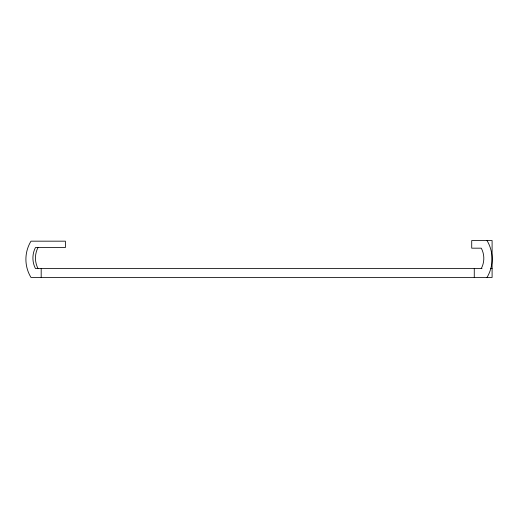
<?xml version="1.0" encoding="UTF-8"?>
<svg xmlns="http://www.w3.org/2000/svg" width="518" height="518" viewBox="0 0 518 518"><rect width="100%" height="100%" fill="white"/><g stroke="black" fill="none" stroke-linecap="round" stroke-linejoin="round"><path stroke-width="0.78" d="M482.018 268.551L35.451 268.551A22.947 22.947 0 0 1 35.451 247.539L65.385 247.539L65.385 241.168L30.996 241.168A34.881 34.881 0 0 0 30.996 277.467L492.1 277.467L492.1 240.533L471.717 240.533L471.717 248.174L481.274 248.174A21.652 21.652 0 0 1 481.274 268.551M490.552 268.551L492.1 268.551M474.268 268.551L474.268 277.467M41.187 268.551L41.187 277.467M38.002 268.551A22.947 22.947 0 0 1 38.002 247.539M487.004 240.533A36.027 36.027 0 0 1 487.004 277.467"/></g></svg>
